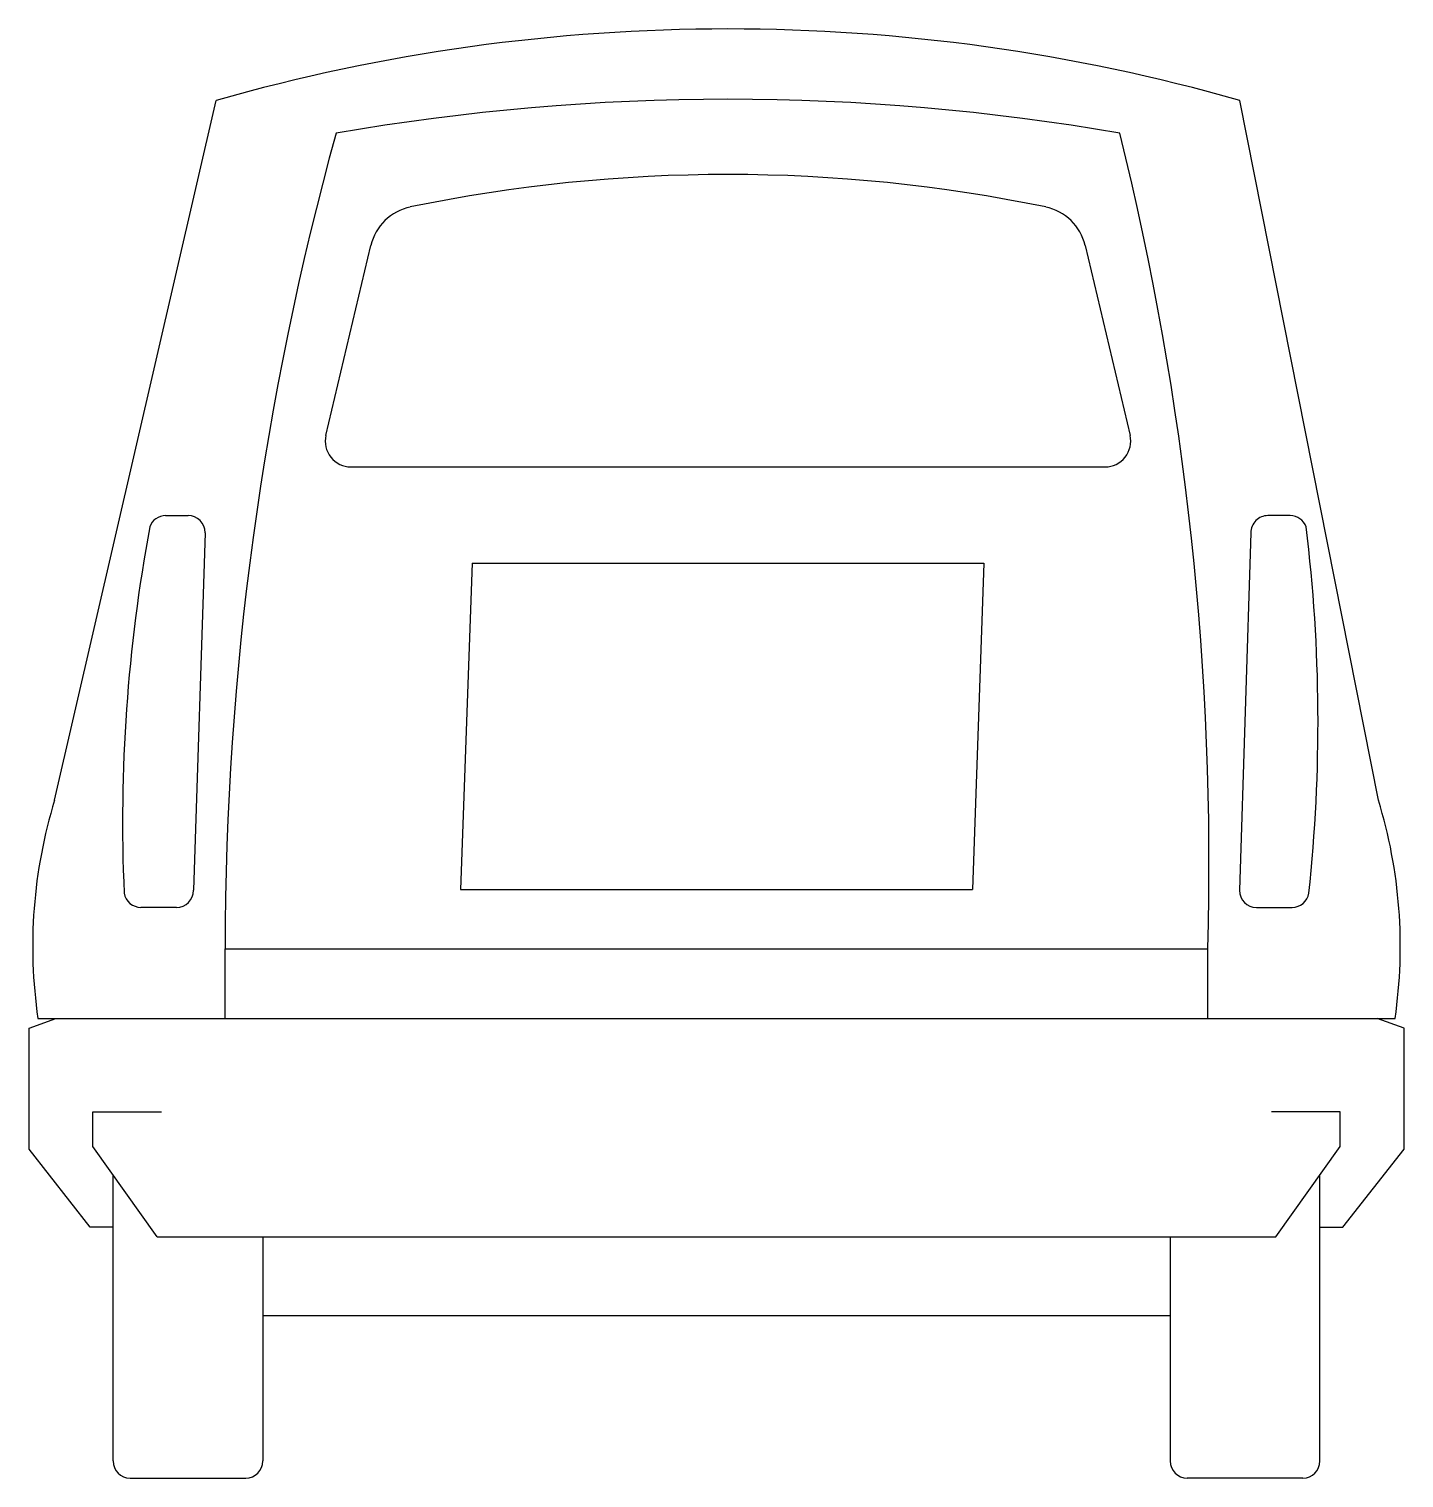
# Model space of a CAD drawing. Extents: x -1.2 to 14.9, y 0 to 17.
import ezdxf

# ---------------------------------------------------------------- set-up
doc = ezdxf.new("R2010")
doc.units = 0
doc.header["$MEASUREMENT"] = 0

msp = doc.modelspace()

# ---------------------------------------------------------------- linework, layer by layer
for p, q in [((-0.885, 7.946), (1.009, 16.145)), ((14.634, 7.946), (13.009, 16.145)), ((2.296, 12.219), (2.822, 14.446)), ((11.196, 14.446), (11.722, 12.219)), ((2.588, 11.85), (11.43, 11.85)), ((0.417, 11.279), (0.679, 11.279)), ((13.6, 11.279), (13.339, 11.279)), ((0.879, 11.079), (0.744, 6.888)), ((13.139, 11.079), (13.004, 6.888)), ((4.009, 10.723), (3.874, 6.896)), ((4.009, 10.723), (10.009, 10.723)), ((10.009, 10.723), (9.874, 6.896)), ((3.874, 6.896), (9.874, 6.896)), ((0.544, 6.688), (0.127, 6.688)), ((13.204, 6.688), (13.622, 6.688)), ((1.114, 5.384), (1.114, 6.202)), ((1.114, 6.202), (12.635, 6.202)), ((12.635, 5.385), (12.635, 6.202)), ((-1.185, 5.273), (-0.87, 5.384)), ((-1.185, 3.855), (-1.185, 5.273)), ((-1.08, 5.384), (14.829, 5.385)), ((14.934, 5.273), (14.619, 5.385)), ((14.934, 3.855), (14.934, 5.273)), ((-0.437, 4.291), (0.37, 4.291)), ((-0.437, 3.886), (-0.437, 4.291)), ((14.186, 4.291), (13.379, 4.291)), ((14.186, 3.886), (14.186, 4.291)), ((-0.467, 2.941), (-1.185, 3.855)), ((0.316, 2.828), (-0.437, 3.886)), ((13.433, 2.828), (14.186, 3.886)), ((14.216, 2.941), (14.934, 3.855)), ((-0.2, 0.2), (-0.2, 3.552)), ((13.949, 0.2), (13.949, 3.552)), ((-0.2, 2.941), (-0.467, 2.941)), ((13.949, 2.941), (14.216, 2.941)), ((0.316, 2.828), (13.433, 2.828)), ((1.556, 2.828), (1.556, 0.2)), ((12.193, 2.828), (12.193, 0.2)), ((1.556, 1.906), (12.193, 1.906)), ((0, 0), (1.356, 0)), ((13.749, 0), (12.393, 0))]:
    msp.add_line(p, q)
for centre, radius, start, end in [((7.009, -4.929), 21.912, 74.1082, 105.892), ((7.009, -10.489), 26.648, 80.0735, 99.9267), ((37.042, 6.18), 35.928, 164.5349, 179.9658), ((-23.039, 7.186), 35.687, 358.4199, 13.9029), ((7.009, -3.135), 18.412, 78.3299, 101.6703), ((3.406, 14.308), 0.6, 101.6703, 166.7143), ((10.612, 14.308), 0.6, 13.2859, 78.3299), ((2.588, 12.15), 0.3, 166.7143, 270.0001), ((11.43, 12.15), 0.3, 270.0001, 13.2859), ((0.417, 11.079), 0.2, 90.0001, 159.5873), ((0.679, 11.079), 0.2, 0.0001, 90.0001), ((13.339, 11.079), 0.2, 90.0001, 180.0001), ((13.6, 11.079), 0.2, 20.4129, 90.0001), ((18.933, 7.683), 19.021, 169.4999, 182.4993), ((-5.004, 8.863), 18.93, 353.9045, 6.9353), ((4.694, 6.232), 5.836, 162.924, 188.3506), ((9.055, 6.232), 5.836, 351.6496, 17.0762), ((0.127, 6.888), 0.2, 190.0128, 270.0001), ((0.544, 6.888), 0.2, 270.0001, 0.0001), ((13.204, 6.888), 0.2, 180.0001, 270.0001), ((13.622, 6.888), 0.2, 270.0001, 349.9874), ((0, 0.2), 0.2, 180.0001, 270.0001), ((1.356, 0.2), 0.2, 270.0001, 0.0001), ((12.393, 0.2), 0.2, 180.0001, 270.0001), ((13.749, 0.2), 0.2, 270.0001, 0.0001)]:
    msp.add_arc(centre, radius, start, end)

doc.saveas('drawing.dxf')
